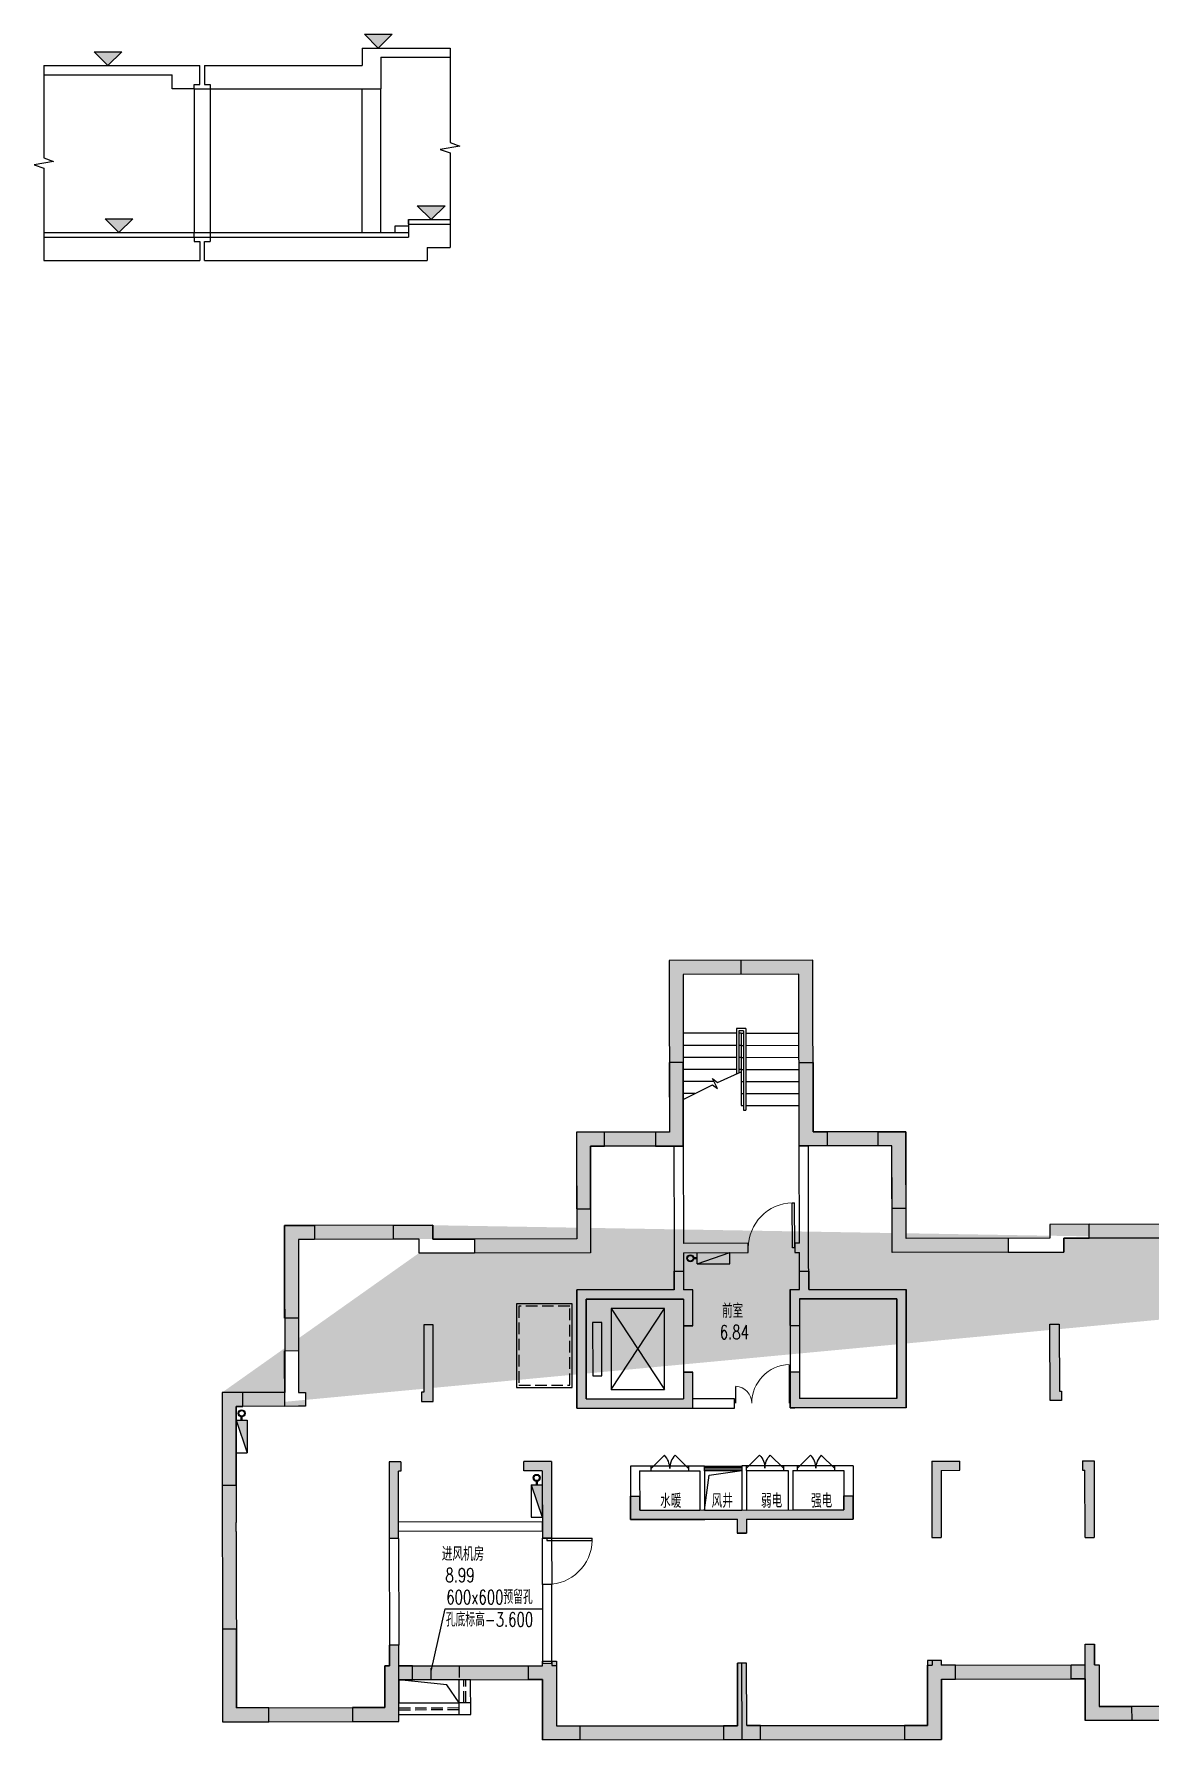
# Model space of a CAD drawing. Extents: x 791398 to 2325386, y -987887 to -518217.
# Drawn here: x 1391088 to 1415143, y -883868 to -847088 of the extents above; entities that cross this region are included whole.
import ezdxf

# ---------------------------------------------------------------- set-up
doc = ezdxf.new("R2010")
doc.units = 0
doc.header["$LTSCALE"] = 1000
doc.header["$MEASUREMENT"] = 0
doc.linetypes.add('BORDER', pattern=[1.75, 0.5, -0.25, 0.5, -0.25, 0, -0.25])
doc.linetypes.add('DASH', pattern=[0.35, 0.25, -0.1])
for name, color, linetype in [('DIM_ELEV', 3, 'Continuous'), ('JPS-X', 1, 'BORDER'), ('JPS-XHS', 7, 'Continuous'), ('LVTRY', 6, 'Continuous'), ('PUB_DIM', 3, 'Continuous'), ('solid', 253, 'Continuous'), ('SPACE', 7, 'Continuous'), ('STAIR', 9, 'Continuous'), ('STAIRS', 9, 'Continuous'), ('TEXT', 7, 'Continuous'), ('WALL', 8, 'Continuous'), ('wall-jg', 1, 'Continuous'), ('WINDOW', 8, 'Continuous')]:
    doc.layers.add(name, color=color, linetype=linetype)
doc.styles.add('_TCH_SPACE', font='SIMPLEX', dxfattribs={"bigfont": 'GBCBIG'})
doc.styles.add('TEXT', font='tjromans.shx', dxfattribs={"width": 0.8, "height": 400, "bigfont": 'tjhztxt.shx'})

# ---------------------------------------------------------------- blocks, each defined once
blk = doc.blocks.new('DXHS')
at = {"layer": 'JPS-XHS'}
blk.add_hatch(color=256, dxfattribs=at).paths.add_polyline_path([(-350, 240), (-350, 0), (350, 0)])
at = {"layer": 'JPS-XHS', "linetype": 'Continuous'}
for p, q in [((-350, 240), (-350, 0)), ((-350, 240), (350, 240)), ((-350, 0), (350, 0)), ((350, 240), (350, 0))]:
    blk.add_line(p, q, dxfattribs=at)
at = {"layer": 'JPS-XHS'}
blk.add_line((-350, 240), (350, 0), dxfattribs=at)
blk = doc.blocks.new('FF')
at = {"linetype": 'Continuous'}
for radius in [75, 60]:
    blk.add_circle((0, 0), radius, dxfattribs=at)
blk = doc.blocks.new('$DorLib2D$00000001')
for p, q in [((0.45, 0.975), (0.5, 0.975)), ((0.45, 0), (0.45, 0.975)), ((0.5, 0), (0.5, 0.975)), ((0.5, 0), (0.45, 0))]:
    blk.add_line(p, q)
at = {"lineweight": 13}
blk.add_arc((0.475, 0), 0.975, 91.4693, 180, dxfattribs=at)
blk = doc.blocks.new('$DorLib2D$00000116')
at = {"color": 0}
for p, q in [((-0.5, 0), (-0.146, 0.354)), ((0.5, 0), (0.146, 0.354))]:
    blk.add_line(p, q, dxfattribs=at)
for centre, start, end in [((-0.5, 0), 0, 45), ((0.5, 0), 135, 180)]:
    blk.add_arc(centre, 0.5, start, end, dxfattribs=at)
blk = doc.blocks.new('$WINLIB2D$00000001')
for p, q in [((-0.5, 0.5), (0.5, 0.5)), ((-0.5, 0.5), (-0.5, -0.5)), ((0.5, -0.5), (0.5, 0.5)), ((0.5, 0.167), (-0.5, 0.167)), ((0.5, -0.167), (-0.5, -0.167)), ((-0.5, -0.5), (0.5, -0.5))]:
    blk.add_line(p, q)
blk = doc.blocks.new('$DorLib2D$00000025')
at = {"const_width": 0.02}
for points in [[(0.481, -0.001), (0.481, 0.691)], [(-0.481, 0.001), (-0.481, 0.308)]]:
    blk.add_lwpolyline(points, dxfattribs=at)
at = {"lineweight": 13}
for centre, radius, start, end in [((0.505, -0.002), 0.699, 91.9397, 179.7238), ((-0.501, 0.003), 0.307, 359.7899, 85.7508)]:
    blk.add_arc(centre, radius, start, end, dxfattribs=at)

msp = doc.modelspace()

# ---------------------------------------------------------------- hatches: boundary and pattern name
at = {"layer": 'DIM_ELEV'}
for points in [[(1398509, -847388), (1398209, -847088), (1398809, -847088)], [(1392680, -847768), (1392380, -847468), (1392980, -847468)], [(1392918, -851368), (1392618, -851068), (1393218, -851068)], [(1399647, -851088), (1399347, -850788), (1399947, -850788)]]:
    msp.add_hatch(color=256, dxfattribs=at).paths.add_polyline_path(points)
at = {"layer": 'solid'}
h = msp.add_hatch(color=256, dxfattribs=at)
h.paths.add_polyline_path([(1404778, -867064), (1404781, -869264), (1405081, -869263), (1405078, -867363), (1406328, -867362), (1406328, -867062)])
h.paths.add_polyline_path([(1407878, -867059), (1406328, -867062), (1406328, -867362), (1407578, -867360), (1407581, -869260), (1407881, -869259)])
h = msp.add_hatch(color=256, dxfattribs=at)
h.paths.add_polyline_path([(1396486, -872776), (1397136, -872775), (1397136, -873075), (1396786, -873075), (1396788, -874775), (1396488, -874776)])
h.paths.add_polyline_path([(1396791, -876375), (1396941, -876375), (1396941, -876675), (1396491, -876676), (1396489, -875476), (1396789, -875475)], flags=17)
h.paths.add_polyline_path([(1400586, -873070), (1400586, -873370), (1399386, -873371), (1399386, -873071), (1398836, -873072), (1398836, -872772), (1399686, -872771), (1399686, -873071)])
h.paths.add_polyline_path([(1408183, -871059), (1407583, -871060), (1407581, -869460), (1407581, -869460), (1407581, -869260), (1407881, -869259), (1407883, -870759), (1408183, -870759)])
h.paths.add_polyline_path([(1409283, -870757), (1409883, -870757), (1409885, -872407), (1409585, -872407), (1409583, -871057), (1409283, -871057)])
h.paths.add_polyline_path([(1404483, -871064), (1405083, -871063), (1405081, -869463), (1405081, -869463), (1405081, -869263), (1404781, -869264), (1404783, -870764), (1404483, -870764)])
h.paths.add_polyline_path([(1403383, -870766), (1402783, -870767), (1402785, -872417), (1403085, -872416), (1403083, -871066), (1403383, -871066)])
h.paths.add_polyline_path([(1412086, -873054), (1412086, -873354), (1413286, -873352), (1413286, -873052), (1413836, -873051), (1413836, -872751), (1412986, -872752), (1412986, -873052)])
h.paths.add_polyline_path([(1416186, -872748), (1416188, -874748), (1415988, -874748), (1415986, -873048), (1415536, -873049), (1415536, -872749)])
edge = h.paths.add_edge_path()
edge.add_line((1399386, -873371), (1399386, -873071))
edge.add_line((1399686, -873071), (1399686, -872771))
edge.add_line((1415986, -873048), (1415988, -874748))
edge.add_line((1416186, -873048), (1416188, -874748))
edge.add_line((1416188, -874748), (1415988, -874748))
edge.add_line((1395441, -876677), (1395444, -878377))
edge.add_line((1395444, -878377), (1395144, -878377))
edge.add_line((1395144, -878377), (1395141, -876377))
h = msp.add_hatch(color=256, dxfattribs=at)
h.paths.add_polyline_path([(1397136, -872775), (1397136, -873075), (1398836, -873072), (1398836, -872772)])
h.paths.add_polyline_path([(1403086, -873366), (1403085, -872416), (1402785, -872417), (1402786, -873067), (1400586, -873070), (1400586, -873370)])
h.paths.add_polyline_path([(1404483, -871064), (1404483, -870764), (1403383, -870766), (1403383, -871066)])
h = msp.add_hatch(color=256, dxfattribs=at)
h.paths.add_polyline_path([(1408183, -870759), (1408183, -871059), (1409283, -871057), (1409283, -870757)])
h.paths.add_polyline_path([(1412086, -873354), (1412086, -873054), (1409886, -873057), (1409885, -872407), (1409585, -872407), (1409586, -873357)])
h.paths.add_polyline_path([(1413836, -872751), (1413836, -873051), (1415536, -873049), (1415536, -872749)])
h.paths.add_polyline_path([(1416186, -872748), (1416186, -873048), (1417436, -873046), (1417436, -872746)])
h = msp.add_hatch(color=256, dxfattribs=at)
h.paths.add_polyline_path([(1402788, -874167), (1402791, -876717), (1405291, -876713), (1405290, -875938), (1405090, -875938), (1405091, -876513), (1402991, -876516), (1402988, -874366), (1405088, -874363), (1405089, -874938), (1405289, -874938), (1405288, -874163), (1405088, -874163), (1405087, -873763), (1404887, -873764), (1404888, -874164)])
h.paths.add_polyline_path([(1407587, -873760), (1407588, -874160), (1407388, -874160), (1407389, -874935), (1407589, -874935), (1407588, -874360), (1409688, -874357), (1409691, -876507), (1407591, -876510), (1407590, -875935), (1407390, -875935), (1407391, -876710), (1409891, -876707), (1409888, -874157), (1407788, -874160), (1407787, -873760)])
h = msp.add_hatch(color=256, dxfattribs=at)
h.paths.add_polyline_path([(1395148, -881477), (1395448, -881477), (1395445, -879377), (1395445, -879177), (1395444, -878377), (1395144, -878377)])
h.paths.add_polyline_path([(1395591, -876377), (1395591, -876677), (1396491, -876676), (1396491, -876376)])
h.paths.add_polyline_path([(1396489, -875476), (1396789, -875475), (1396788, -874775), (1396488, -874776)])
for points in [[(1399491, -876371), (1399441, -876371), (1399441, -876571), (1399691, -876571), (1399689, -874921), (1399489, -874921)], [(1412991, -876552), (1413241, -876552), (1413241, -876352), (1413191, -876352), (1413189, -874902), (1412989, -874902)], [(1395441, -876677), (1395591, -876677), (1395591, -876377), (1395141, -876377), (1395144, -878377), (1395444, -878377)], [(1398943, -878072), (1398993, -878072), (1398993, -877872), (1398743, -877872), (1398745, -879522), (1398945, -879522)], [(1402043, -878068), (1402045, -879518), (1402245, -879517), (1402243, -877867), (1401643, -877868), (1401643, -878068)], [(1410445, -879506), (1410645, -879506), (1410643, -878056), (1411043, -878055), (1411043, -877855), (1410443, -877856)], [(1413943, -877851), (1413693, -877851), (1413693, -878051), (1413743, -878051), (1413745, -879501), (1413945, -879501)], [(1404144, -878915), (1404144, -878615), (1403944, -878615), (1403945, -879115), (1406245, -879112), (1406245, -879412), (1406445, -879411), (1406445, -879111), (1408745, -879108), (1408744, -878608), (1408544, -878609), (1408544, -878909)], [(1413949, -882251), (1414049, -882251), (1414050, -883151), (1414750, -883150), (1414751, -883450), (1413751, -883451), (1413749, -882551), (1413449, -882552), (1413449, -882252), (1413749, -882251), (1413748, -881801), (1413948, -881801)], [(1402049, -882268), (1402049, -882168), (1402349, -882167), (1402351, -883567), (1402851, -883567), (1402851, -883867), (1402051, -883868), (1402049, -882568), (1401749, -882568), (1401749, -882268)], [(1406751, -883561), (1406451, -883561), (1406449, -882211), (1406249, -882212), (1406251, -883562), (1405951, -883562), (1405951, -883862), (1406751, -883861)], [(1410649, -882156), (1410349, -882156), (1410351, -883556), (1409851, -883557), (1409851, -883857), (1410651, -883856), (1410649, -882556), (1410949, -882555), (1410949, -882255), (1410649, -882256)]]:
    msp.add_hatch(color=256, dxfattribs=at).paths.add_polyline_path(points)
h = msp.add_hatch(color=256, dxfattribs=at)
h.paths.add_polyline_path([(1398749, -882272), (1398649, -882272), (1398650, -883172), (1397950, -883173), (1397951, -883473), (1398951, -883472), (1398949, -882572), (1399249, -882572), (1399249, -882272), (1398949, -882272), (1398948, -881822), (1398748, -881822)])
h.paths.add_polyline_path([(1395151, -883477), (1396151, -883476), (1396150, -883176), (1395450, -883177), (1395448, -881477), (1395148, -881477)])
h = msp.add_hatch(color=256, dxfattribs=at)
h.paths.add_polyline_path([(1405951, -883862), (1405951, -883562), (1402851, -883567), (1402851, -883867)])
h.paths.add_polyline_path([(1401749, -882568), (1401749, -882268), (1399249, -882272), (1399249, -882572)])
h.paths.add_polyline_path([(1397951, -883473), (1397950, -883173), (1396150, -883176), (1396151, -883476)])
h = msp.add_hatch(color=256, dxfattribs=at)
h.paths.add_polyline_path([(1414750, -883150), (1414751, -883450), (1416551, -883447), (1416550, -883147)])
h.paths.add_polyline_path([(1410949, -882255), (1410949, -882555), (1413449, -882552), (1413449, -882252)])
h.paths.add_polyline_path([(1409851, -883857), (1409851, -883557), (1406751, -883561), (1406751, -883861)])

# ---------------------------------------------------------------- linework, layer by layer
at = {"layer": 'DIM_ELEV'}
for p, q in [((1398509, -847388), (1398209, -847088)), ((1398209, -847088), (1398809, -847088)), ((1398509, -847388), (1398809, -847088)), ((1392680, -847768), (1392380, -847468)), ((1392380, -847468), (1392980, -847468)), ((1392680, -847768), (1392980, -847468)), ((1392918, -851368), (1392618, -851068)), ((1392618, -851068), (1393218, -851068)), ((1392918, -851368), (1393218, -851068)), ((1399647, -851088), (1399347, -850788)), ((1399347, -850788), (1399947, -850788)), ((1399647, -851088), (1399947, -850788))]:
    msp.add_line(p, q, dxfattribs=at)
for points in [[(1400055, -847388), (1400055, -849426), (1400265, -849502), (1399845, -849576), (1400055, -849651), (1400055, -851688)], [(1391298, -847768), (1391298, -849756), (1391508, -849832), (1391088, -849906), (1391298, -849981), (1391298, -851968)]]:
    msp.add_lwpolyline(points, dxfattribs=at)
at = {"layer": 'JPS-X', "const_width": 50}
for points in [[(1405312, -873483), (1405387, -873483)], [(1395561, -876902), (1395562, -876977)], [(1401923, -878293), (1401923, -878368)]]:
    msp.add_lwpolyline(points, dxfattribs=at)
at = {"layer": 'LVTRY'}
msp.add_lwpolyline([(1405544, -878913), (1405641, -878157), (1406343, -878062)], dxfattribs=at)
at = {"layer": 'PUB_DIM'}
msp.add_lwpolyline([(1399649, -882387), (1399953, -881042), (1402059, -881039)], dxfattribs=at)
at = {"layer": 'solid'}
for p, q in [((1406328, -867362), (1406328, -867062)), ((1398949, -882572), (1398949, -882272)), ((1406351, -883862), (1406349, -882212)), ((1413749, -882551), (1413749, -882251))]:
    msp.add_line(p, q, dxfattribs=at)
at = {"layer": 'STAIR'}
for p, q in [((1406230, -868632), (1405080, -868633)), ((1406430, -868532), (1406230, -868532)), ((1406230, -868532), (1406231, -869510)), ((1406380, -868582), (1406280, -868582)), ((1406280, -868582), (1406281, -869487)), ((1406330, -868632), (1406280, -868632)), ((1406330, -868632), (1406332, -870192)), ((1406330, -868632), (1406380, -868632)), ((1406330, -868632), (1406331, -869465)), ((1406380, -868582), (1406382, -870292)), ((1406430, -868532), (1406432, -870292)), ((1406430, -868632), (1407580, -868630)), ((1406230, -868892), (1405080, -868893)), ((1406330, -868892), (1406280, -868892)), ((1406330, -868892), (1406380, -868892)), ((1406430, -868892), (1407580, -868890)), ((1406231, -869152), (1405081, -869153)), ((1406231, -869412), (1405081, -869413)), ((1406331, -869152), (1406281, -869152)), ((1406331, -869412), (1406281, -869412)), ((1406331, -869152), (1406381, -869152)), ((1406331, -869412), (1406381, -869412)), ((1406431, -869152), (1407581, -869150)), ((1406431, -869412), (1407581, -869410)), ((1405745, -869672), (1405081, -869673)), ((1405082, -870060), (1405713, -869744)), ((1405713, -869744), (1405820, -869825)), ((1405820, -869825), (1405714, -869610)), ((1405714, -869610), (1405821, -869691)), ((1405821, -869691), (1406331, -869465)), ((1406331, -869672), (1406381, -869672)), ((1406431, -869672), (1407581, -869670)), ((1405335, -869933), (1405082, -869933)), ((1406332, -869932), (1406382, -869932)), ((1406332, -870192), (1406382, -870192)), ((1406432, -869932), (1407582, -869930)), ((1406432, -870192), (1407582, -870190)), ((1406382, -870292), (1406432, -870292)), ((1403528, -874566), (1404681, -876314)), ((1403531, -876316), (1404678, -874564)), ((1405089, -874938), (1405090, -875938)), ((1405193, -877963), (1404393, -877964)), ((1404393, -878064), (1405193, -878063)), ((1407243, -877960), (1406443, -877961)), ((1406443, -878061), (1407243, -878060)), ((1408343, -877959), (1407543, -877960)), ((1407543, -878060), (1408343, -878059)), ((1402047, -880518), (1402045, -879518)), ((1402245, -879517), (1402247, -880517))]:
    msp.add_line(p, q, dxfattribs=at)
for points in [[(1401491, -876268), (1402691, -876267), (1402688, -874467), (1401488, -874468)], [(1404681, -876314), (1404678, -874564), (1403528, -874566), (1403531, -876316)], [(1403331, -876016), (1403329, -874866), (1403129, -874866), (1403131, -876016)]]:
    msp.add_lwpolyline(points, close=True, dxfattribs=at)
at = {"layer": 'STAIR', "linetype": 'DASH'}
for points in [[(1401540, -876218), (1402640, -876217), (1402638, -874517), (1401538, -874518)], [(1399649, -882271), (1400249, -882270), (1400249, -882570), (1399649, -882571)]]:
    msp.add_lwpolyline(points, close=True, dxfattribs=at)
at = {"layer": 'STAIR'}
msp.add_lwpolyline([(1400250, -883070), (1399985, -882681), (1398949, -882572)], dxfattribs=at)
at = {"layer": 'STAIRS'}
for p, q in [((1394537, -848268), (1394887, -848268)), ((1394537, -848268), (1394537, -851368)), ((1394887, -848268), (1394887, -851368)), ((1398162, -851368), (1398162, -848268)), ((1398562, -851368), (1398562, -848268)), ((1391298, -851368), (1394537, -851368)), ((1394537, -851468), (1394537, -851368)), ((1394537, -851368), (1394887, -851368)), ((1394887, -851368), (1399162, -851368)), ((1394887, -851368), (1394887, -851468)), ((1399162, -851088), (1400055, -851088)), ((1399162, -851188), (1399162, -851088)), ((1394537, -851468), (1394887, -851468))]:
    msp.add_line(p, q, dxfattribs=at)
msp.add_lwpolyline([(1399162, -851088), (1399162, -851228), (1398862, -851228), (1398862, -851368)], dxfattribs=at)
at = {"layer": 'WALL'}
for p, q in [((1398162, -847388), (1400055, -847388)), ((1398162, -847388), (1398162, -847768)), ((1398562, -847588), (1400055, -847588)), ((1398562, -847588), (1398562, -848268)), ((1391298, -847768), (1394662, -847768)), ((1391298, -847968), (1394062, -847968)), ((1394062, -848268), (1394062, -847968)), ((1394662, -848178), (1394662, -847768)), ((1394762, -847768), (1394762, -848178)), ((1394762, -847768), (1398162, -847768)), ((1394537, -848268), (1394062, -848268)), ((1394537, -848178), (1394662, -848178)), ((1394537, -848268), (1394537, -848178)), ((1394762, -848178), (1394887, -848178)), ((1394887, -848178), (1394887, -848268)), ((1394887, -848268), (1398562, -848268)), ((1399162, -851188), (1400055, -851188)), ((1399162, -851188), (1399162, -851468)), ((1391298, -851468), (1394537, -851468)), ((1394537, -851468), (1394537, -851558)), ((1394537, -851558), (1394662, -851558)), ((1394662, -851558), (1394662, -851968)), ((1394762, -851558), (1394887, -851558)), ((1394762, -851968), (1394762, -851558)), ((1394887, -851468), (1399162, -851468)), ((1394887, -851468), (1394887, -851558)), ((1399562, -851688), (1400055, -851688)), ((1399562, -851688), (1399562, -851968)), ((1391298, -851968), (1394662, -851968)), ((1394762, -851968), (1399562, -851968)), ((1405083, -871063), (1404883, -871064)), ((1404883, -871064), (1404886, -873264)), ((1405083, -871063), (1405086, -873163)), ((1407586, -873160), (1407583, -871060)), ((1407583, -871060), (1407783, -871060)), ((1407786, -873260), (1407783, -871060)), ((1404886, -873264), (1404888, -874164)), ((1406486, -873161), (1405086, -873163)), ((1405086, -873363), (1406486, -873361)), ((1405086, -873363), (1405088, -874163)), ((1406486, -873361), (1406486, -873161)), ((1407586, -873160), (1407486, -873160)), ((1407486, -873160), (1407486, -873360)), ((1407486, -873360), (1407586, -873360)), ((1407588, -874160), (1407586, -873360)), ((1407788, -874160), (1407786, -873260)), ((1404888, -874164), (1402788, -874167)), ((1402788, -874167), (1402791, -876717)), ((1405288, -874163), (1405088, -874163)), ((1405289, -874938), (1405288, -874163)), ((1407388, -874160), (1407391, -876510)), ((1407388, -874160), (1407588, -874160)), ((1407788, -874160), (1409888, -874157)), ((1409888, -874157), (1409891, -876707)), ((1404988, -874364), (1402988, -874366)), ((1402988, -874366), (1402991, -876516)), ((1405088, -874363), (1404988, -874364)), ((1405088, -874363), (1405089, -874938)), ((1407588, -874360), (1407591, -876510)), ((1407588, -874360), (1407688, -874360)), ((1407688, -874360), (1409688, -874357)), ((1409688, -874357), (1409691, -876507)), ((1405089, -874938), (1405289, -874938)), ((1405290, -875938), (1405090, -875938)), ((1405090, -875938), (1405091, -876513)), ((1405291, -876513), (1405290, -875938)), ((1402791, -876717), (1405199, -876713)), ((1402991, -876516), (1405091, -876513)), ((1405191, -876713), (1406191, -876712)), ((1406191, -876512), (1405291, -876513)), ((1406191, -876712), (1406191, -876512)), ((1407391, -876510), (1407391, -876710)), ((1407391, -876710), (1407491, -876710)), ((1409891, -876707), (1407483, -876710)), ((1409691, -876507), (1407591, -876510)), ((1404393, -877964), (1403943, -877965)), ((1403943, -877965), (1403945, -879115)), ((1404143, -878065), (1404393, -878064)), ((1404143, -878065), (1404144, -878915)), ((1404393, -878064), (1404393, -877964)), ((1405543, -877963), (1405193, -877963)), ((1405193, -877963), (1405193, -878063)), ((1405193, -878063), (1405443, -878063)), ((1405443, -878063), (1405444, -878913)), ((1405543, -878063), (1405543, -877963)), ((1405543, -878063), (1405544, -878913)), ((1406443, -877961), (1406343, -877962)), ((1406343, -877962), (1406343, -878062)), ((1406343, -878062), (1406344, -878912)), ((1406443, -878061), (1406443, -877961)), ((1406443, -878061), (1406444, -878911)), ((1407443, -877960), (1407243, -877960)), ((1407243, -877960), (1407243, -878060)), ((1407243, -878060), (1407343, -878060)), ((1407343, -878060), (1407344, -878910)), ((1407543, -877960), (1407443, -877960)), ((1407443, -878060), (1407444, -878910)), ((1407443, -878060), (1407543, -878060)), ((1407543, -878060), (1407543, -877960)), ((1408743, -877958), (1408343, -877959)), ((1408343, -877959), (1408343, -878059)), ((1408343, -878059), (1408543, -878059)), ((1408543, -878059), (1408544, -878909)), ((1408743, -877958), (1408745, -879108)), ((1404144, -878915), (1405444, -878913)), ((1405544, -878913), (1406344, -878912)), ((1406344, -878912), (1406344, -878912)), ((1406444, -878911), (1407344, -878910)), ((1407444, -878910), (1408544, -878909)), ((1402045, -879168), (1398945, -879172)), ((1398945, -879372), (1398945, -879172)), ((1402045, -879368), (1398945, -879372)), ((1402045, -879368), (1402045, -879168)), ((1403945, -879115), (1405545, -879113)), ((1405545, -879113), (1406245, -879112)), ((1406245, -879112), (1406245, -879412)), ((1406445, -879111), (1407445, -879110)), ((1406445, -879111), (1406445, -879411)), ((1406445, -879111), (1406445, -879111)), ((1407445, -879110), (1408745, -879108)), ((1398745, -879522), (1398748, -881822)), ((1398945, -879522), (1398745, -879522)), ((1398945, -879522), (1398948, -881822)), ((1402045, -879518), (1402245, -879517)), ((1406445, -879411), (1406245, -879412)), ((1402247, -880517), (1402047, -880518)), ((1402047, -880518), (1402049, -882218)), ((1402249, -882217), (1402247, -880517)), ((1398948, -881822), (1398748, -881822)), ((1402049, -882218), (1402249, -882217))]:
    msp.add_line(p, q, dxfattribs=at)
msp.add_lwpolyline([(1400249, -882570), (1398949, -882572), (1398950, -883072), (1400250, -883070)], close=True, dxfattribs=at)
msp.add_lwpolyline([(1398950, -883322), (1400500, -883320), (1400499, -882570)], dxfattribs=at)
at = {"layer": 'wall-jg'}
for p, q in [((1407878, -867059), (1404778, -867064)), ((1404778, -867064), (1404783, -870764)), ((1407883, -870759), (1407878, -867059)), ((1407578, -867360), (1405078, -867363)), ((1405078, -867363), (1405083, -871063)), ((1407583, -871060), (1407578, -867360)), ((1404783, -870764), (1402783, -870767)), ((1402783, -870767), (1402786, -873067)), ((1409883, -870757), (1407883, -870759)), ((1409886, -873057), (1409883, -870757)), ((1405083, -871063), (1403083, -871066)), ((1403083, -871066), (1403086, -873366)), ((1409583, -871057), (1407583, -871060)), ((1409586, -873357), (1409583, -871057)), ((1399686, -872771), (1396486, -872776)), ((1399686, -873071), (1399686, -872771)), ((1399686, -873071), (1399686, -872771)), ((1417436, -872746), (1412986, -872752)), ((1412986, -872752), (1412986, -873052)), ((1396486, -872776), (1396491, -876376)), ((1399386, -873071), (1396786, -873075)), ((1396786, -873075), (1396791, -876375)), ((1399386, -873371), (1399386, -873071)), ((1399386, -873371), (1399386, -873071)), ((1402786, -873067), (1399686, -873071)), ((1412986, -873052), (1409886, -873057)), ((1415986, -873048), (1413286, -873052)), ((1413286, -873052), (1413286, -873352)), ((1403086, -873366), (1399386, -873371)), ((1413286, -873352), (1409586, -873357)), ((1404887, -873764), (1405087, -873763)), ((1404888, -874164), (1404887, -873764)), ((1405087, -873763), (1405088, -874163)), ((1407588, -874160), (1407587, -873760)), ((1407587, -873760), (1407787, -873760)), ((1407787, -873760), (1407788, -874160)), ((1404888, -874164), (1402788, -874167)), ((1402791, -876717), (1402788, -874167)), ((1405288, -874163), (1405088, -874163)), ((1405289, -874938), (1405288, -874163)), ((1407389, -874935), (1407388, -874160)), ((1407388, -874160), (1407588, -874160)), ((1407788, -874160), (1409888, -874157)), ((1409891, -876707), (1409888, -874157)), ((1402988, -874366), (1405088, -874363)), ((1402991, -876516), (1402988, -874366)), ((1405088, -874363), (1405089, -874938)), ((1409688, -874357), (1407588, -874360)), ((1407588, -874360), (1407589, -874935)), ((1409691, -876507), (1409688, -874357)), ((1399689, -874921), (1399489, -874921)), ((1399489, -874921), (1399491, -876371)), ((1399691, -876571), (1399689, -874921)), ((1405289, -874938), (1405089, -874938)), ((1407389, -874935), (1407589, -874935)), ((1412991, -876552), (1412989, -874902)), ((1412989, -874902), (1413189, -874902)), ((1413189, -874902), (1413191, -876352)), ((1405090, -875938), (1405091, -876513)), ((1405290, -875938), (1405090, -875938)), ((1405291, -876713), (1405290, -875938)), ((1407391, -876710), (1407390, -875935)), ((1407390, -875935), (1407590, -875935)), ((1407590, -875935), (1407591, -876510)), ((1396491, -876376), (1395141, -876377)), ((1395141, -876377), (1395151, -883477)), ((1399441, -876371), (1399441, -876571)), ((1399491, -876371), (1399441, -876371)), ((1413191, -876352), (1413241, -876352)), ((1413241, -876352), (1413241, -876552)), ((1396791, -876675), (1395441, -876677)), ((1395441, -876677), (1395445, -879177)), ((1399441, -876571), (1399691, -876571)), ((1402791, -876717), (1405291, -876713)), ((1402991, -876516), (1405091, -876513)), ((1409891, -876707), (1407391, -876710)), ((1409691, -876507), (1407591, -876510)), ((1413241, -876552), (1412991, -876552)), ((1398993, -877872), (1398743, -877872)), ((1398743, -877872), (1398745, -879522)), ((1398993, -877872), (1398993, -878072)), ((1402243, -877867), (1401643, -877868)), ((1401643, -878068), (1401643, -877868)), ((1402243, -877867), (1402245, -879517)), ((1410443, -877856), (1411043, -877855)), ((1410443, -877856), (1410445, -879506)), ((1411043, -878055), (1411043, -877855)), ((1413693, -877851), (1413943, -877851)), ((1413693, -877851), (1413693, -878051)), ((1413943, -877851), (1413945, -879501)), ((1398945, -879522), (1398943, -878072)), ((1398993, -878072), (1398943, -878072)), ((1402043, -878068), (1401643, -878068)), ((1402043, -878068), (1402045, -879518)), ((1410643, -878056), (1411043, -878055)), ((1410643, -878056), (1410645, -879506)), ((1413693, -878051), (1413743, -878051)), ((1413745, -879501), (1413743, -878051)), ((1403944, -878615), (1404144, -878615)), ((1403945, -879115), (1403944, -878615)), ((1404144, -878915), (1404144, -878615)), ((1408544, -878609), (1408744, -878608)), ((1408544, -878909), (1408544, -878609)), ((1408745, -879108), (1408744, -878608)), ((1404144, -878915), (1408544, -878909)), ((1395445, -879177), (1395445, -879177)), ((1395445, -879377), (1395445, -879177)), ((1395445, -879377), (1395445, -879377)), ((1395445, -879377), (1395450, -883177)), ((1406245, -879112), (1403945, -879115)), ((1406245, -879112), (1406245, -879412)), ((1406445, -879111), (1408745, -879108)), ((1406445, -879111), (1406445, -879411)), ((1398945, -879522), (1398745, -879522)), ((1402245, -879517), (1402045, -879518)), ((1406245, -879412), (1406445, -879411)), ((1410445, -879506), (1410645, -879506)), ((1413745, -879501), (1413945, -879501)), ((1398948, -881822), (1398748, -881822)), ((1398749, -882272), (1398748, -881822)), ((1398949, -882272), (1398948, -881822)), ((1413748, -881801), (1413948, -881801)), ((1413749, -882251), (1413748, -881801)), ((1413949, -882251), (1413948, -881801)), ((1398650, -883172), (1398649, -882272)), ((1398649, -882272), (1398749, -882272)), ((1398949, -882272), (1402049, -882268)), ((1402249, -882267), (1402349, -882267)), ((1402349, -882267), (1402351, -883567)), ((1406449, -882211), (1406249, -882212)), ((1406251, -883562), (1406249, -882212)), ((1406451, -883561), (1406449, -882211)), ((1410351, -883556), (1410349, -882256)), ((1410349, -882256), (1410449, -882256)), ((1410649, -882256), (1413749, -882251)), ((1413949, -882251), (1414049, -882251)), ((1414049, -882251), (1414050, -883151)), ((1398949, -882572), (1402049, -882568)), ((1398951, -883472), (1398949, -882572)), ((1402049, -882568), (1402051, -883868)), ((1410649, -882556), (1413749, -882551)), ((1410649, -882556), (1410651, -883856)), ((1413749, -882551), (1413751, -883451)), ((1395450, -883177), (1398650, -883172)), ((1417350, -883146), (1414050, -883151)), ((1395151, -883477), (1398951, -883472)), ((1402351, -883567), (1406251, -883562)), ((1406451, -883561), (1410351, -883556)), ((1417451, -883446), (1413751, -883451)), ((1402051, -883868), (1410651, -883856))]:
    msp.add_line(p, q, dxfattribs=at)
for points in [[(1404483, -871064), (1405083, -871063), (1405081, -869463), (1405081, -869463), (1405081, -869263), (1404781, -869264), (1404783, -870764), (1404483, -870764)], [(1408183, -871059), (1407583, -871060), (1407581, -869460), (1407581, -869460), (1407581, -869260), (1407881, -869259), (1407883, -870759), (1408183, -870759)], [(1400586, -873070), (1400586, -873370), (1399386, -873371), (1399386, -873071), (1398836, -873072), (1398836, -872772), (1399686, -872771), (1399686, -873071)], [(1412086, -873054), (1412086, -873354), (1413286, -873352), (1413286, -873052), (1413836, -873051), (1413836, -872751), (1412986, -872752), (1412986, -873052)], [(1396486, -872776), (1397136, -872775), (1397136, -873075), (1396786, -873075), (1396788, -874775), (1396488, -874776)], [(1396791, -876375), (1396941, -876375), (1396941, -876675), (1396491, -876676), (1396489, -875476), (1396789, -875475)]]:
    msp.add_lwpolyline(points, close=True, dxfattribs=at)
for points in [[(1403383, -870766), (1402783, -870767), (1402785, -872417), (1403085, -872416), (1403083, -871066), (1403383, -871066), (1403383, -870766)], [(1409283, -870757), (1409883, -870757), (1409885, -872407), (1409585, -872407), (1409583, -871057), (1409283, -871057), (1409283, -870757)], [(1395441, -876677), (1395591, -876677), (1395591, -876377), (1395141, -876377), (1395144, -878377), (1395444, -878377), (1395441, -876677)], [(1396791, -876375), (1396941, -876375), (1396941, -876675), (1396791, -876675)], [(1395151, -883477), (1396151, -883476), (1396150, -883176), (1395450, -883177), (1395448, -881477), (1395148, -881477), (1395151, -883477)], [(1398749, -882272), (1398649, -882272), (1398650, -883172), (1397950, -883173), (1397951, -883473), (1398951, -883472), (1398949, -882572), (1399249, -882572), (1399249, -882272), (1398949, -882272), (1398948, -881822), (1398748, -881822), (1398749, -882272)], [(1413949, -882251), (1414049, -882251), (1414050, -883151), (1414750, -883150), (1414751, -883450), (1413751, -883451), (1413749, -882551), (1413449, -882552), (1413449, -882252), (1413749, -882251), (1413748, -881801), (1413948, -881801), (1413949, -882251)], [(1402049, -882268), (1402049, -882168), (1402349, -882167), (1402351, -883567), (1402851, -883567), (1402851, -883867), (1402051, -883868), (1402049, -882568), (1401749, -882568), (1401749, -882268), (1402049, -882268)], [(1402049, -882268), (1402049, -882168), (1402249, -882167), (1402249, -882267)], [(1406751, -883561), (1406451, -883561), (1406449, -882211), (1406249, -882212), (1406251, -883562), (1405951, -883562), (1405951, -883862), (1406751, -883861), (1406751, -883561)], [(1410649, -882156), (1410349, -882156), (1410351, -883556), (1409851, -883557), (1409851, -883857), (1410651, -883856), (1410649, -882556), (1410949, -882555), (1410949, -882255), (1410649, -882256), (1410649, -882156)], [(1410649, -882256), (1410649, -882156), (1410449, -882156), (1410449, -882256)]]:
    msp.add_lwpolyline(points, dxfattribs=at)
at = {"layer": 'WINDOW', "linetype": 'DASH'}
for p, q in [((1405289, -874938), (1405089, -874938)), ((1405090, -875938), (1405290, -875938)), ((1400499, -882570), (1400249, -882570)), ((1400354, -883069), (1400354, -882569)), ((1400396, -883069), (1400395, -882569)), ((1400500, -883069), (1400250, -883069)), ((1398950, -883322), (1398950, -883072)), ((1398950, -883175), (1400250, -883173)), ((1398950, -883217), (1400250, -883215)), ((1400250, -883320), (1400250, -883070))]:
    msp.add_line(p, q, dxfattribs=at)

# ---------------------------------------------------------------- block references
at = {"layer": 'JPS-X'}
for p, rotation in [((1405237, -873483), 0.08071370688187929), ((1395561, -876827), 270.0807137068819), ((1401923, -878218), 270.0807137068819)]:
    msp.add_blockref('FF', p, dxfattribs=dict(at, rotation=rotation))
at = {"layer": 'JPS-XHS', "xscale": -1}
for p, rotation in [((1405736, -873362), 180.0807137068819), ((1395682, -877327), 90.08071370688188), ((1402044, -878718), 90.08071370688188)]:
    msp.add_blockref('DXHS', p, dxfattribs=dict(at, rotation=rotation))
at = {"layer": 'WINDOW'}
for name, p, xscale, yscale, zscale, rotation in [('$DorLib2D$00000001', (1406986, -873261), -1000, -1000, -1000, 180.080713706878), ('$DorLib2D$00000025', (1406791, -876611), -1200, -1200, -1200, 180.0807137068757), ('$DorLib2D$00000116', (1404793, -878014), 800, 800, 800, 0.08071370687301267), ('$DorLib2D$00000116', (1406843, -878011), -800, 800, -800, 0.08071370687970784), ('$DorLib2D$00000116', (1407943, -878009), 800, 800, 800, 0.08071370687861495), ('$WINLIB2D$00000001', (1405943, -878012), 800, -100, 800, 0.08071370687300433), ('$DorLib2D$00000001', (1402146, -880018), -1000, 1000, -1000, 270.0807137053631)]:
    msp.add_blockref(name, p, dxfattribs=dict(at, xscale=xscale, yscale=yscale, zscale=zscale, rotation=rotation))

# ---------------------------------------------------------------- texts
at = {"layer": 'SPACE', "style": '_TCH_SPACE'}
for s, height, width, p in [('6.84', 297.5, 0.705882, (1405871, -875227)), ('8.99', 297.5, 0.705882, (1399955, -880466)), ('600x600预留孔', 300, 0.7, (1399974, -880940)), ('孔底标高-3.600', 300, 0.7, (1399965, -881424))]:
    msp.add_text(s, height=height, rotation=0.0807, dxfattribs=dict(at, width=width)).set_placement(p)
at = {"layer": 'TEXT', "style": 'TEXT', "width": 0.8}
for s, p in [('前室', (1405919, -874767)), ('水暖', (1404585, -878865)), ('风井', (1405695, -878864)), ('弱电', (1406760, -878862)), ('强电', (1407838, -878861)), ('进风机房', (1399878, -880009))]:
    msp.add_text(s, height=300, rotation=0.0807, dxfattribs=at).set_placement(p)

doc.saveas('drawing.dxf')
